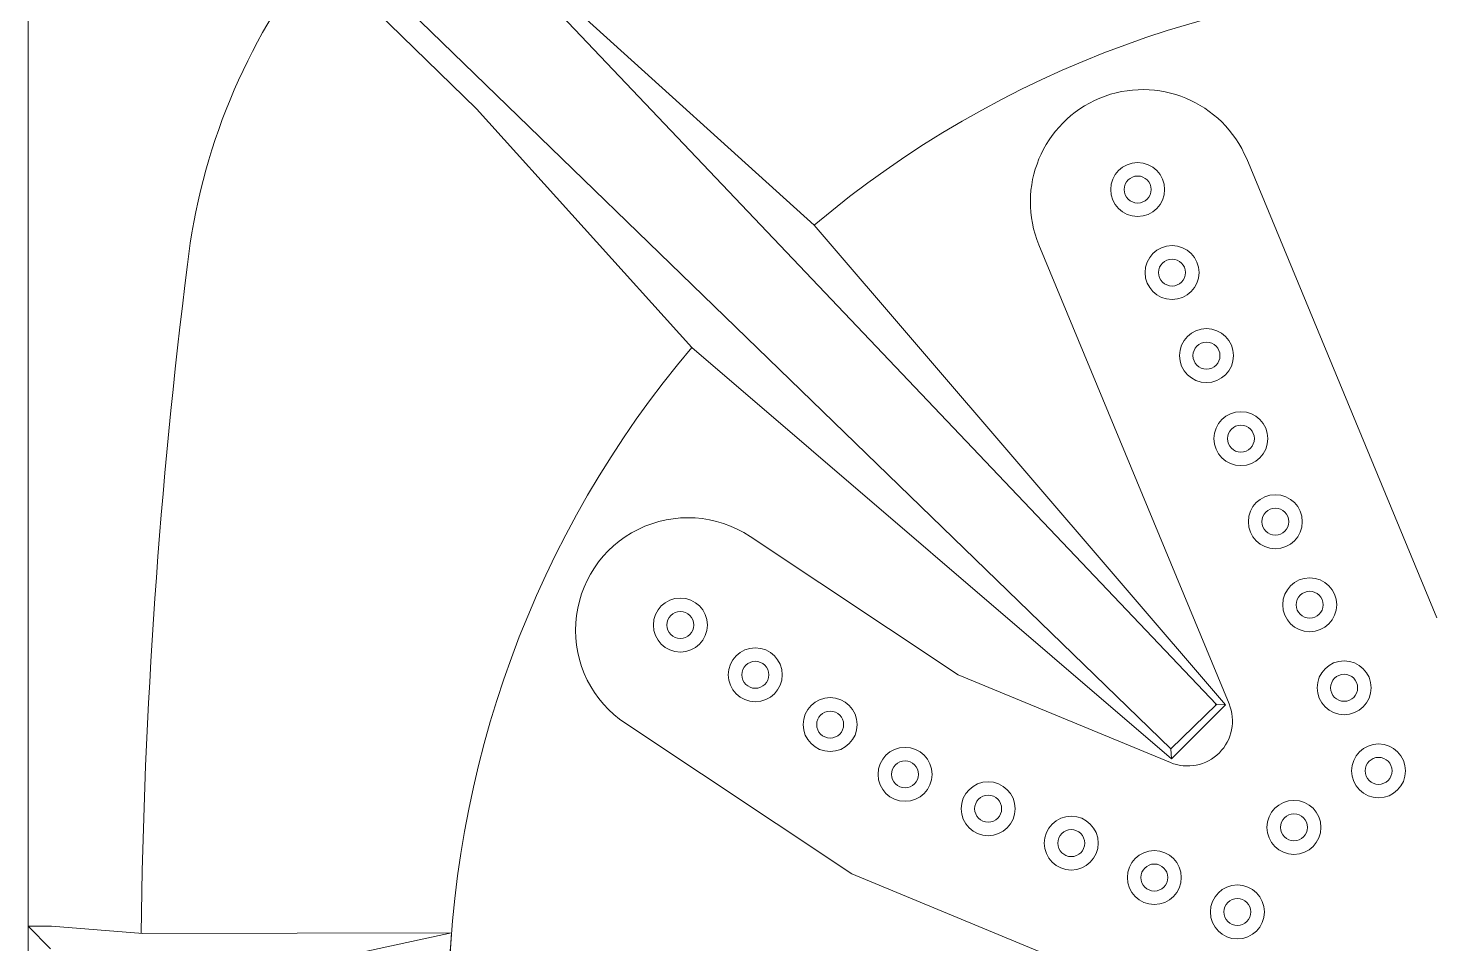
# Model space of a CAD drawing. Extents: x 306 to 2240, y 18 to 779.
# Drawn here: x 688.872 to 689.0286, y 391.8123 to 391.9142 of the extents above; entities that cross this region are included whole.
import ezdxf

# ---------------------------------------------------------------- set-up
doc = ezdxf.new("R2010")
doc.units = 0
doc.header["$MEASUREMENT"] = 0
doc.linetypes.add('ACAD_ISO03W100', pattern=[30, 12, -18])
doc.layers.add('EQUIPAMIENTO SUPER', color=1, linetype='Continuous')

msp = doc.modelspace()

# ---------------------------------------------------------------- linework, layer by layer
at = {"layer": 'EQUIPAMIENTO SUPER', "color": 253, "lineweight": 0}
for p, q in [((688.8719949408389, 391.8047525021579, -6.438942029e-07), (688.8719949408389, 391.9660025021578, -6.438942029e-07)), ((689.028625745194, 391.8485685867483, -6.438942029e-07), (689.0074820023606, 391.8996140974638, -6.438942029e-07)), ((689.028625745194, 391.8485685867483, -6.438942029e-07), (689.0074820023606, 391.8996140974638, -6.438942029e-07)), ((689.0055287568815, 391.8390015009395, -6.438942029e-07), (688.9843850140445, 391.890047011655, -6.438942029e-07)), ((689.0055287568815, 391.8390015009395, -6.438942029e-07), (688.9843850140445, 391.890047011655, -6.438942029e-07)), ((688.9754049932512, 391.8422403770609, -6.438942029e-07), (688.9522789887254, 391.8576157223433, -6.438942029e-07)), ((688.9754049932512, 391.8422403770609, -6.438942029e-07), (688.9989959420585, 391.8324686861152, -6.438942029e-07)), ((688.9754049932512, 391.8422403770609, -6.438942029e-07), (688.9989959420585, 391.8324686861152, -6.438942029e-07)), ((689.0039964005067, 391.8389507899582, -6.438942029e-07), (689.0051311089177, 391.8388785813356, -6.438942029e-07)), ((688.9635899169792, 391.8200745368847, -6.438942029e-07), (688.9384376651019, 391.8367970345767, -6.438942029e-07)), ((688.9990466530385, 391.8340010424898, -6.438942029e-07), (688.9991184576198, 391.83286593004, -6.438942029e-07)), ((688.9635899169792, 391.8200745368847, -6.438942029e-07), (688.9894288562487, 391.8093716978022, -6.438942029e-07)), ((688.9635899169792, 391.8200745368847, -6.438942029e-07), (688.9894288562487, 391.8093716978022, -6.438942029e-07)), ((688.8719949408389, 391.8047525021579, -6.438942029e-07), (688.8719949408389, 391.8142525021579, -6.438942029e-07)), ((688.8719949408389, 391.8142525021579, -6.438942029e-07), (688.8745938765592, 391.8142525021579, -6.438942029e-07)), ((688.8745938765592, 391.8142525021579, -6.438942029e-07), (688.8847471699833, 391.8134476228973, -6.438942029e-07)), ((688.8847471699833, 391.8134476228973, -6.438942029e-07), (688.9190806161555, 391.8135136076853, -6.438942029e-07)), ((688.9007449408368, 391.8095725021578, -6.438942029e-07), (688.9190806161555, 391.8135136076853, -6.438942029e-07))]:
    msp.add_line(p, q, dxfattribs=at)
at = {"layer": 'EQUIPAMIENTO SUPER', "color": 253, "linetype": 'ACAD_ISO03W100', "lineweight": 0}
msp.add_line((688.8719949408389, 391.8142525021579, -6.438942029e-07), (688.8744949408377, 391.811752502158, -6.438942029e-07), dxfattribs=at)
at = {"layer": 'EQUIPAMIENTO SUPER', "color": 253, "lineweight": 0, "elevation": -6.438508219e-07}
for points in [[(689.0051311089177, 391.8388785813356), (688.9991184576198, 391.8328659300404), (688.9457914469881, 391.8786587699137), (688.9218348962517, 391.9051905525454), (688.8719949408389, 391.9537805589279), (688.8719949408389, 392.0035025021579), (688.8909949408393, 392.0035025021579), (688.8909949408393, 391.9616497848092), (688.9328753552893, 391.9162242308484), (688.95938826903, 391.8922478850624), (689.0051311089177, 391.8388785813356)], [(688.8744949408377, 392.0010025021576), (688.8744949408377, 391.9548530072217), (688.9990466530385, 391.8340010424898), (689.0041412861815, 391.8389415699723), (688.888494940837, 391.9606519970945), (688.888494940837, 392.0010025021576), (688.8744949408377, 392.0010025021576), (688.8744949408377, 392.0010025021576)]]:
    msp.add_lwpolyline(points, dxfattribs=at)
at = {"layer": 'EQUIPAMIENTO SUPER', "color": 253, "lineweight": 0}
for centre, radius in [((688.9953594830536, 391.8962163738581, -6.438942029e-07), 0.003), ((688.9953594830536, 391.8962163738581, -6.438942029e-07), 0.003), ((688.9953594830536, 391.8962163738581, -6.438942029e-07), 0.003), ((688.9953594830536, 391.8962163738581, -6.438942029e-07), 0.003), ((688.9953594830536, 391.8962163738581, -6.438942029e-07), 0.003), ((688.9953594830536, 391.8962163738581, -6.438942029e-07), 0.003), ((688.9953594830536, 391.8962163738581, -6.438942029e-07), 0.003), ((688.9953594830536, 391.8962163738581, -6.438942029e-07), 0.003), ((688.9953594830536, 391.8962163738581, -6.438942029e-07), 0.003), ((688.9953594830536, 391.8962163738581, -6.438942029e-07), 0.003), ((688.9953594830536, 391.8962163738581, -6.438942029e-07), 0.003), ((688.9953594830536, 391.8962163738581, -6.438942029e-07), 0.003), ((688.9953594830536, 391.8962163738581, -6.438942029e-07), 0.003), ((688.9953594830536, 391.8962163738581, -6.438942029e-07), 0.003), ((688.9953594830536, 391.8962163738581, -6.438942029e-07), 0.003), ((688.9953594830536, 391.8962163738581, -6.438942029e-07), 0.003), ((688.9953594830536, 391.8962163738581, -6.438942029e-07), 0.0015), ((688.9953594830536, 391.8962163738581, -6.438942029e-07), 0.0015), ((688.9953594830536, 391.8962163738581, -6.438942029e-07), 0.0015), ((688.9953594830536, 391.8962163738581, -6.438942029e-07), 0.0015), ((688.9953594830536, 391.8962163738581, -6.438942029e-07), 0.0015), ((688.9953594830536, 391.8962163738581, -6.438942029e-07), 0.0015), ((688.9953594830536, 391.8962163738581, -6.438942029e-07), 0.0015), ((688.9953594830536, 391.8962163738581, -6.438942029e-07), 0.0015), ((688.9953594830536, 391.8962163738581, -6.438942029e-07), 0.0015), ((688.9953594830536, 391.8962163738581, -6.438942029e-07), 0.0015), ((688.9953594830536, 391.8962163738581, -6.438942029e-07), 0.0015), ((688.9953594830536, 391.8962163738581, -6.438942029e-07), 0.0015), ((688.9953594830536, 391.8962163738581, -6.438942029e-07), 0.0015), ((688.9953594830536, 391.8962163738581, -6.438942029e-07), 0.0015), ((688.9953594830536, 391.8962163738581, -6.438942029e-07), 0.0015), ((688.9953594830536, 391.8962163738581, -6.438942029e-07), 0.0015), ((688.9991863173767, 391.8869775785333, -6.438942029e-07), 0.003), ((688.9991863173767, 391.8869775785333, -6.438942029e-07), 0.003), ((688.9991863173767, 391.8869775785333, -6.438942029e-07), 0.003), ((688.9991863173767, 391.8869775785333, -6.438942029e-07), 0.003), ((688.9991863173767, 391.8869775785333, -6.438942029e-07), 0.003), ((688.9991863173767, 391.8869775785333, -6.438942029e-07), 0.003), ((688.9991863173767, 391.8869775785333, -6.438942029e-07), 0.003), ((688.9991863173767, 391.8869775785333, -6.438942029e-07), 0.003), ((688.9991863173767, 391.8869775785333, -6.438942029e-07), 0.003), ((688.9991863173767, 391.8869775785333, -6.438942029e-07), 0.003), ((688.9991863173767, 391.8869775785333, -6.438942029e-07), 0.003), ((688.9991863173767, 391.8869775785333, -6.438942029e-07), 0.003), ((688.9991863173767, 391.8869775785333, -6.438942029e-07), 0.003), ((688.9991863173767, 391.8869775785333, -6.438942029e-07), 0.003), ((688.9991863173767, 391.8869775785333, -6.438942029e-07), 0.003), ((688.9991863173767, 391.8869775785333, -6.438942029e-07), 0.003), ((688.9991863173767, 391.8869775785333, -6.438942029e-07), 0.0015), ((688.9991863173767, 391.8869775785333, -6.438942029e-07), 0.0015), ((688.9991863173767, 391.8869775785333, -6.438942029e-07), 0.0015), ((688.9991863173767, 391.8869775785333, -6.438942029e-07), 0.0015), ((688.9991863173767, 391.8869775785333, -6.438942029e-07), 0.0015), ((688.9991863173767, 391.8869775785333, -6.438942029e-07), 0.0015), ((688.9991863173767, 391.8869775785333, -6.438942029e-07), 0.0015), ((688.9991863173767, 391.8869775785333, -6.438942029e-07), 0.0015), ((688.9991863173767, 391.8869775785333, -6.438942029e-07), 0.0015), ((688.9991863173767, 391.8869775785333, -6.438942029e-07), 0.0015), ((688.9991863173767, 391.8869775785333, -6.438942029e-07), 0.0015), ((688.9991863173767, 391.8869775785333, -6.438942029e-07), 0.0015), ((688.9991863173767, 391.8869775785333, -6.438942029e-07), 0.0015), ((688.9991863173767, 391.8869775785333, -6.438942029e-07), 0.0015), ((688.9991863173767, 391.8869775785333, -6.438942029e-07), 0.0015), ((688.9991863173767, 391.8869775785333, -6.438942029e-07), 0.0015), ((689.0030131517038, 391.8777387832083, -6.438942029e-07), 0.003), ((689.0030131517038, 391.8777387832083, -6.438942029e-07), 0.003), ((689.0030131517038, 391.8777387832083, -6.438942029e-07), 0.003), ((689.0030131517038, 391.8777387832083, -6.438942029e-07), 0.003), ((689.0030131517038, 391.8777387832083, -6.438942029e-07), 0.003), ((689.0030131517038, 391.8777387832083, -6.438942029e-07), 0.003), ((689.0030131517038, 391.8777387832083, -6.438942029e-07), 0.003), ((689.0030131517038, 391.8777387832083, -6.438942029e-07), 0.003), ((689.0030131517038, 391.8777387832083, -6.438942029e-07), 0.003), ((689.0030131517038, 391.8777387832083, -6.438942029e-07), 0.003), ((689.0030131517038, 391.8777387832083, -6.438942029e-07), 0.003), ((689.0030131517038, 391.8777387832083, -6.438942029e-07), 0.003), ((689.0030131517038, 391.8777387832083, -6.438942029e-07), 0.003), ((689.0030131517038, 391.8777387832083, -6.438942029e-07), 0.003), ((689.0030131517038, 391.8777387832083, -6.438942029e-07), 0.003), ((689.0030131517038, 391.8777387832083, -6.438942029e-07), 0.003), ((689.0030131517038, 391.8777387832083, -6.438942029e-07), 0.0015), ((689.0030131517038, 391.8777387832083, -6.438942029e-07), 0.0015), ((689.0030131517038, 391.8777387832083, -6.438942029e-07), 0.0015), ((689.0030131517038, 391.8777387832083, -6.438942029e-07), 0.0015), ((689.0030131517038, 391.8777387832083, -6.438942029e-07), 0.0015), ((689.0030131517038, 391.8777387832083, -6.438942029e-07), 0.0015), ((689.0030131517038, 391.8777387832083, -6.438942029e-07), 0.0015), ((689.0030131517038, 391.8777387832083, -6.438942029e-07), 0.0015), ((689.0030131517038, 391.8777387832083, -6.438942029e-07), 0.0015), ((689.0030131517038, 391.8777387832083, -6.438942029e-07), 0.0015), ((689.0030131517038, 391.8777387832083, -6.438942029e-07), 0.0015), ((689.0030131517038, 391.8777387832083, -6.438942029e-07), 0.0015), ((689.0030131517038, 391.8777387832083, -6.438942029e-07), 0.0015), ((689.0030131517038, 391.8777387832083, -6.438942029e-07), 0.0015), ((689.0030131517038, 391.8777387832083, -6.438942029e-07), 0.0015), ((689.0030131517038, 391.8777387832083, -6.438942029e-07), 0.0015), ((689.0068399860232, 391.8684999878828, -6.438942029e-07), 0.003), ((689.0068399860232, 391.8684999878828, -6.438942029e-07), 0.003), ((689.0068399860232, 391.8684999878828, -6.438942029e-07), 0.003), ((689.0068399860232, 391.8684999878828, -6.438942029e-07), 0.003), ((689.0068399860232, 391.8684999878828, -6.438942029e-07), 0.003), ((689.0068399860232, 391.8684999878828, -6.438942029e-07), 0.003), ((689.0068399860232, 391.8684999878828, -6.438942029e-07), 0.003), ((689.0068399860232, 391.8684999878828, -6.438942029e-07), 0.003), ((689.0068399860232, 391.8684999878828, -6.438942029e-07), 0.003), ((689.0068399860232, 391.8684999878828, -6.438942029e-07), 0.003), ((689.0068399860232, 391.8684999878828, -6.438942029e-07), 0.003), ((689.0068399860232, 391.8684999878828, -6.438942029e-07), 0.003), ((689.0068399860232, 391.8684999878828, -6.438942029e-07), 0.003), ((689.0068399860232, 391.8684999878828, -6.438942029e-07), 0.003), ((689.0068399860232, 391.8684999878828, -6.438942029e-07), 0.003), ((689.0068399860232, 391.8684999878828, -6.438942029e-07), 0.003), ((689.0068399860232, 391.8684999878828, -6.438942029e-07), 0.0015), ((689.0068399860232, 391.8684999878828, -6.438942029e-07), 0.0015), ((689.0068399860232, 391.8684999878828, -6.438942029e-07), 0.0015), ((689.0068399860232, 391.8684999878828, -6.438942029e-07), 0.0015), ((689.0068399860232, 391.8684999878828, -6.438942029e-07), 0.0015), ((689.0068399860232, 391.8684999878828, -6.438942029e-07), 0.0015), ((689.0068399860232, 391.8684999878828, -6.438942029e-07), 0.0015), ((689.0068399860232, 391.8684999878828, -6.438942029e-07), 0.0015), ((689.0068399860232, 391.8684999878828, -6.438942029e-07), 0.0015), ((689.0068399860232, 391.8684999878828, -6.438942029e-07), 0.0015), ((689.0068399860232, 391.8684999878828, -6.438942029e-07), 0.0015), ((689.0068399860232, 391.8684999878828, -6.438942029e-07), 0.0015), ((689.0068399860232, 391.8684999878828, -6.438942029e-07), 0.0015), ((689.0068399860232, 391.8684999878828, -6.438942029e-07), 0.0015), ((689.0068399860232, 391.8684999878828, -6.438942029e-07), 0.0015), ((689.0068399860232, 391.8684999878828, -6.438942029e-07), 0.0015), ((689.0106668203501, 391.8592611925575, -6.438942029e-07), 0.003), ((689.0106668203501, 391.8592611925575, -6.438942029e-07), 0.003), ((689.0106668203501, 391.8592611925575, -6.438942029e-07), 0.003), ((689.0106668203501, 391.8592611925575, -6.438942029e-07), 0.003), ((689.0106668203501, 391.8592611925575, -6.438942029e-07), 0.003), ((689.0106668203501, 391.8592611925575, -6.438942029e-07), 0.003), ((689.0106668203501, 391.8592611925575, -6.438942029e-07), 0.003), ((689.0106668203501, 391.8592611925575, -6.438942029e-07), 0.003), ((689.0106668203501, 391.8592611925575, -6.438942029e-07), 0.003), ((689.0106668203501, 391.8592611925575, -6.438942029e-07), 0.003), ((689.0106668203501, 391.8592611925575, -6.438942029e-07), 0.003), ((689.0106668203501, 391.8592611925575, -6.438942029e-07), 0.003), ((689.0106668203501, 391.8592611925575, -6.438942029e-07), 0.003), ((689.0106668203501, 391.8592611925575, -6.438942029e-07), 0.003), ((689.0106668203501, 391.8592611925575, -6.438942029e-07), 0.003), ((689.0106668203501, 391.8592611925575, -6.438942029e-07), 0.003), ((689.0106668203501, 391.8592611925575, -6.438942029e-07), 0.0015), ((689.0106668203501, 391.8592611925575, -6.438942029e-07), 0.0015), ((689.0106668203501, 391.8592611925575, -6.438942029e-07), 0.0015), ((689.0106668203501, 391.8592611925575, -6.438942029e-07), 0.0015), ((689.0106668203501, 391.8592611925575, -6.438942029e-07), 0.0015), ((689.0106668203501, 391.8592611925575, -6.438942029e-07), 0.0015), ((689.0106668203501, 391.8592611925575, -6.438942029e-07), 0.0015), ((689.0106668203501, 391.8592611925575, -6.438942029e-07), 0.0015), ((689.0106668203501, 391.8592611925575, -6.438942029e-07), 0.0015), ((689.0106668203501, 391.8592611925575, -6.438942029e-07), 0.0015), ((689.0106668203501, 391.8592611925575, -6.438942029e-07), 0.0015), ((689.0106668203501, 391.8592611925575, -6.438942029e-07), 0.0015), ((689.0106668203501, 391.8592611925575, -6.438942029e-07), 0.0015), ((689.0106668203501, 391.8592611925575, -6.438942029e-07), 0.0015), ((689.0106668203501, 391.8592611925575, -6.438942029e-07), 0.0015), ((689.0106668203501, 391.8592611925575, -6.438942029e-07), 0.0015), ((689.0144936546735, 391.8500223972328, -6.438942029e-07), 0.003), ((689.0144936546735, 391.8500223972328, -6.438942029e-07), 0.003), ((689.0144936546735, 391.8500223972328, -6.438942029e-07), 0.003), ((689.0144936546735, 391.8500223972328, -6.438942029e-07), 0.003), ((689.0144936546735, 391.8500223972328, -6.438942029e-07), 0.003), ((689.0144936546735, 391.8500223972328, -6.438942029e-07), 0.003), ((689.0144936546735, 391.8500223972328, -6.438942029e-07), 0.003), ((689.0144936546735, 391.8500223972328, -6.438942029e-07), 0.003), ((689.0144936546735, 391.8500223972328, -6.438942029e-07), 0.003), ((689.0144936546735, 391.8500223972328, -6.438942029e-07), 0.003), ((689.0144936546735, 391.8500223972328, -6.438942029e-07), 0.003), ((689.0144936546735, 391.8500223972328, -6.438942029e-07), 0.003), ((689.0144936546735, 391.8500223972328, -6.438942029e-07), 0.003), ((689.0144936546735, 391.8500223972328, -6.438942029e-07), 0.003), ((689.0144936546735, 391.8500223972328, -6.438942029e-07), 0.003), ((689.0144936546735, 391.8500223972328, -6.438942029e-07), 0.003), ((689.0144936546735, 391.8500223972328, -6.438942029e-07), 0.0015), ((689.0144936546735, 391.8500223972328, -6.438942029e-07), 0.0015), ((689.0144936546735, 391.8500223972328, -6.438942029e-07), 0.0015), ((689.0144936546735, 391.8500223972328, -6.438942029e-07), 0.0015), ((689.0144936546735, 391.8500223972328, -6.438942029e-07), 0.0015), ((689.0144936546735, 391.8500223972328, -6.438942029e-07), 0.0015), ((689.0144936546735, 391.8500223972328, -6.438942029e-07), 0.0015), ((689.0144936546735, 391.8500223972328, -6.438942029e-07), 0.0015), ((689.0144936546735, 391.8500223972328, -6.438942029e-07), 0.0015), ((689.0144936546735, 391.8500223972328, -6.438942029e-07), 0.0015), ((689.0144936546735, 391.8500223972328, -6.438942029e-07), 0.0015), ((689.0144936546735, 391.8500223972328, -6.438942029e-07), 0.0015), ((689.0144936546735, 391.8500223972328, -6.438942029e-07), 0.0015), ((689.0144936546735, 391.8500223972328, -6.438942029e-07), 0.0015), ((689.0144936546735, 391.8500223972328, -6.438942029e-07), 0.0015), ((689.0144936546735, 391.8500223972328, -6.438942029e-07), 0.0015), ((688.9445150297964, 391.8477670453213, -6.438942029e-07), 0.003), ((688.9445150297964, 391.8477670453213, -6.438942029e-07), 0.003), ((688.9445150297964, 391.8477670453213, -6.438942029e-07), 0.003), ((688.9445150297964, 391.8477670453213, -6.438942029e-07), 0.003), ((688.9445150297964, 391.8477670453213, -6.438942029e-07), 0.003), ((688.9445150297964, 391.8477670453213, -6.438942029e-07), 0.003), ((688.9445150297964, 391.8477670453213, -6.438942029e-07), 0.003), ((688.9445150297964, 391.8477670453213, -6.438942029e-07), 0.003), ((688.9445150297964, 391.8477670453213, -6.438942029e-07), 0.003), ((688.9445150297964, 391.8477670453213, -6.438942029e-07), 0.003), ((688.9445150297964, 391.8477670453213, -6.438942029e-07), 0.003), ((688.9445150297964, 391.8477670453213, -6.438942029e-07), 0.003), ((688.9445150297964, 391.8477670453213, -6.438942029e-07), 0.003), ((688.9445150297964, 391.8477670453213, -6.438942029e-07), 0.003), ((688.9445150297964, 391.8477670453213, -6.438942029e-07), 0.003), ((688.9445150297964, 391.8477670453213, -6.438942029e-07), 0.003), ((688.9445150297964, 391.8477670453213, -6.438942029e-07), 0.0015), ((688.9445150297964, 391.8477670453213, -6.438942029e-07), 0.0015), ((688.9445150297964, 391.8477670453213, -6.438942029e-07), 0.0015), ((688.9445150297964, 391.8477670453213, -6.438942029e-07), 0.0015), ((688.9445150297964, 391.8477670453213, -6.438942029e-07), 0.0015), ((688.9445150297964, 391.8477670453213, -6.438942029e-07), 0.0015), ((688.9445150297964, 391.8477670453213, -6.438942029e-07), 0.0015), ((688.9445150297964, 391.8477670453213, -6.438942029e-07), 0.0015), ((688.9445150297964, 391.8477670453213, -6.438942029e-07), 0.0015), ((688.9445150297964, 391.8477670453213, -6.438942029e-07), 0.0015), ((688.9445150297964, 391.8477670453213, -6.438942029e-07), 0.0015), ((688.9445150297964, 391.8477670453213, -6.438942029e-07), 0.0015), ((688.9445150297964, 391.8477670453213, -6.438942029e-07), 0.0015), ((688.9445150297964, 391.8477670453213, -6.438942029e-07), 0.0015), ((688.9445150297964, 391.8477670453213, -6.438942029e-07), 0.0015), ((688.9445150297964, 391.8477670453213, -6.438942029e-07), 0.0015), ((688.9528425049015, 391.8422305158719, -6.438942029e-07), 0.003), ((688.9528425049015, 391.8422305158719, -6.438942029e-07), 0.003), ((688.9528425049015, 391.8422305158719, -6.438942029e-07), 0.003), ((688.9528425049015, 391.8422305158719, -6.438942029e-07), 0.003), ((688.9528425049015, 391.8422305158719, -6.438942029e-07), 0.003), ((688.9528425049015, 391.8422305158719, -6.438942029e-07), 0.003), ((688.9528425049015, 391.8422305158719, -6.438942029e-07), 0.003), ((688.9528425049015, 391.8422305158719, -6.438942029e-07), 0.003), ((688.9528425049015, 391.8422305158719, -6.438942029e-07), 0.003), ((688.9528425049015, 391.8422305158719, -6.438942029e-07), 0.003), ((688.9528425049015, 391.8422305158719, -6.438942029e-07), 0.003), ((688.9528425049015, 391.8422305158719, -6.438942029e-07), 0.003), ((688.9528425049015, 391.8422305158719, -6.438942029e-07), 0.003), ((688.9528425049015, 391.8422305158719, -6.438942029e-07), 0.003), ((688.9528425049015, 391.8422305158719, -6.438942029e-07), 0.003), ((688.9528425049015, 391.8422305158719, -6.438942029e-07), 0.003), ((688.9528425049015, 391.8422305158719, -6.438942029e-07), 0.0015), ((688.9528425049015, 391.8422305158719, -6.438942029e-07), 0.0015), ((688.9528425049015, 391.8422305158719, -6.438942029e-07), 0.0015), ((688.9528425049015, 391.8422305158719, -6.438942029e-07), 0.0015), ((688.9528425049015, 391.8422305158719, -6.438942029e-07), 0.0015), ((688.9528425049015, 391.8422305158719, -6.438942029e-07), 0.0015), ((688.9528425049015, 391.8422305158719, -6.438942029e-07), 0.0015), ((688.9528425049015, 391.8422305158719, -6.438942029e-07), 0.0015), ((688.9528425049015, 391.8422305158719, -6.438942029e-07), 0.0015), ((688.9528425049015, 391.8422305158719, -6.438942029e-07), 0.0015), ((688.9528425049015, 391.8422305158719, -6.438942029e-07), 0.0015), ((688.9528425049015, 391.8422305158719, -6.438942029e-07), 0.0015), ((688.9528425049015, 391.8422305158719, -6.438942029e-07), 0.0015), ((688.9528425049015, 391.8422305158719, -6.438942029e-07), 0.0015), ((688.9528425049015, 391.8422305158719, -6.438942029e-07), 0.0015), ((688.9528425049015, 391.8422305158719, -6.438942029e-07), 0.0015), ((689.0183204889968, 391.8407836019077, -6.438942029e-07), 0.003), ((689.0183204889968, 391.8407836019077, -6.438942029e-07), 0.003), ((689.0183204889968, 391.8407836019077, -6.438942029e-07), 0.003), ((689.0183204889968, 391.8407836019077, -6.438942029e-07), 0.003), ((689.0183204889968, 391.8407836019077, -6.438942029e-07), 0.003), ((689.0183204889968, 391.8407836019077, -6.438942029e-07), 0.003), ((689.0183204889968, 391.8407836019077, -6.438942029e-07), 0.003), ((689.0183204889968, 391.8407836019077, -6.438942029e-07), 0.003), ((689.0183204889968, 391.8407836019077, -6.438942029e-07), 0.003), ((689.0183204889968, 391.8407836019077, -6.438942029e-07), 0.003), ((689.0183204889968, 391.8407836019077, -6.438942029e-07), 0.003), ((689.0183204889968, 391.8407836019077, -6.438942029e-07), 0.003), ((689.0183204889968, 391.8407836019077, -6.438942029e-07), 0.003), ((689.0183204889968, 391.8407836019077, -6.438942029e-07), 0.003), ((689.0183204889968, 391.8407836019077, -6.438942029e-07), 0.003), ((689.0183204889968, 391.8407836019077, -6.438942029e-07), 0.003), ((689.0183204889968, 391.8407836019077, -6.438942029e-07), 0.0015), ((689.0183204889968, 391.8407836019077, -6.438942029e-07), 0.0015), ((689.0183204889968, 391.8407836019077, -6.438942029e-07), 0.0015), ((689.0183204889968, 391.8407836019077, -6.438942029e-07), 0.0015), ((689.0183204889968, 391.8407836019077, -6.438942029e-07), 0.0015), ((689.0183204889968, 391.8407836019077, -6.438942029e-07), 0.0015), ((689.0183204889968, 391.8407836019077, -6.438942029e-07), 0.0015), ((689.0183204889968, 391.8407836019077, -6.438942029e-07), 0.0015), ((689.0183204889968, 391.8407836019077, -6.438942029e-07), 0.0015), ((689.0183204889968, 391.8407836019077, -6.438942029e-07), 0.0015), ((689.0183204889968, 391.8407836019077, -6.438942029e-07), 0.0015), ((689.0183204889968, 391.8407836019077, -6.438942029e-07), 0.0015), ((689.0183204889968, 391.8407836019077, -6.438942029e-07), 0.0015), ((689.0183204889968, 391.8407836019077, -6.438942029e-07), 0.0015), ((689.0183204889968, 391.8407836019077, -6.438942029e-07), 0.0015), ((689.0183204889968, 391.8407836019077, -6.438942029e-07), 0.0015), ((688.9611699800066, 391.8366939864228, -6.438942029e-07), 0.003), ((688.9611699800066, 391.8366939864228, -6.438942029e-07), 0.003), ((688.9611699800066, 391.8366939864228, -6.438942029e-07), 0.003), ((688.9611699800066, 391.8366939864228, -6.438942029e-07), 0.003), ((688.9611699800066, 391.8366939864228, -6.438942029e-07), 0.003), ((688.9611699800066, 391.8366939864228, -6.438942029e-07), 0.003), ((688.9611699800066, 391.8366939864228, -6.438942029e-07), 0.003), ((688.9611699800066, 391.8366939864228, -6.438942029e-07), 0.003), ((688.9611699800066, 391.8366939864228, -6.438942029e-07), 0.003), ((688.9611699800066, 391.8366939864228, -6.438942029e-07), 0.003), ((688.9611699800066, 391.8366939864228, -6.438942029e-07), 0.003), ((688.9611699800066, 391.8366939864228, -6.438942029e-07), 0.003), ((688.9611699800066, 391.8366939864228, -6.438942029e-07), 0.003), ((688.9611699800066, 391.8366939864228, -6.438942029e-07), 0.003), ((688.9611699800066, 391.8366939864228, -6.438942029e-07), 0.003), ((688.9611699800066, 391.8366939864228, -6.438942029e-07), 0.003), ((688.9611699800066, 391.8366939864228, -6.438942029e-07), 0.0015), ((688.9611699800066, 391.8366939864228, -6.438942029e-07), 0.0015), ((688.9611699800066, 391.8366939864228, -6.438942029e-07), 0.0015), ((688.9611699800066, 391.8366939864228, -6.438942029e-07), 0.0015), ((688.9611699800066, 391.8366939864228, -6.438942029e-07), 0.0015), ((688.9611699800066, 391.8366939864228, -6.438942029e-07), 0.0015), ((688.9611699800066, 391.8366939864228, -6.438942029e-07), 0.0015), ((688.9611699800066, 391.8366939864228, -6.438942029e-07), 0.0015), ((688.9611699800066, 391.8366939864228, -6.438942029e-07), 0.0015), ((688.9611699800066, 391.8366939864228, -6.438942029e-07), 0.0015), ((688.9611699800066, 391.8366939864228, -6.438942029e-07), 0.0015), ((688.9611699800066, 391.8366939864228, -6.438942029e-07), 0.0015), ((688.9611699800066, 391.8366939864228, -6.438942029e-07), 0.0015), ((688.9611699800066, 391.8366939864228, -6.438942029e-07), 0.0015), ((688.9611699800066, 391.8366939864228, -6.438942029e-07), 0.0015), ((688.9611699800066, 391.8366939864228, -6.438942029e-07), 0.0015), ((688.9694974551152, 391.8311574569729, -6.438942029e-07), 0.003), ((688.9694974551152, 391.8311574569729, -6.438942029e-07), 0.003), ((688.9694974551152, 391.8311574569729, -6.438942029e-07), 0.003), ((688.9694974551152, 391.8311574569729, -6.438942029e-07), 0.003), ((688.9694974551152, 391.8311574569729, -6.438942029e-07), 0.003), ((688.9694974551152, 391.8311574569729, -6.438942029e-07), 0.003), ((688.9694974551152, 391.8311574569729, -6.438942029e-07), 0.003), ((688.9694974551152, 391.8311574569729, -6.438942029e-07), 0.003), ((688.9694974551152, 391.8311574569729, -6.438942029e-07), 0.003), ((688.9694974551152, 391.8311574569729, -6.438942029e-07), 0.003), ((688.9694974551152, 391.8311574569729, -6.438942029e-07), 0.003), ((688.9694974551152, 391.8311574569729, -6.438942029e-07), 0.003), ((688.9694974551152, 391.8311574569729, -6.438942029e-07), 0.003), ((688.9694974551152, 391.8311574569729, -6.438942029e-07), 0.003), ((688.9694974551152, 391.8311574569729, -6.438942029e-07), 0.003), ((688.9694974551152, 391.8311574569729, -6.438942029e-07), 0.003), ((689.02214732332, 391.8315448065827, -6.438942029e-07), 0.003), ((689.02214732332, 391.8315448065827, -6.438942029e-07), 0.003), ((689.02214732332, 391.8315448065827, -6.438942029e-07), 0.003), ((689.02214732332, 391.8315448065827, -6.438942029e-07), 0.003), ((689.02214732332, 391.8315448065827, -6.438942029e-07), 0.003), ((689.02214732332, 391.8315448065827, -6.438942029e-07), 0.003), ((689.02214732332, 391.8315448065827, -6.438942029e-07), 0.003), ((689.02214732332, 391.8315448065827, -6.438942029e-07), 0.003), ((689.02214732332, 391.8315448065827, -6.438942029e-07), 0.003), ((689.02214732332, 391.8315448065827, -6.438942029e-07), 0.003), ((689.02214732332, 391.8315448065827, -6.438942029e-07), 0.003), ((689.02214732332, 391.8315448065827, -6.438942029e-07), 0.003), ((689.02214732332, 391.8315448065827, -6.438942029e-07), 0.003), ((689.02214732332, 391.8315448065827, -6.438942029e-07), 0.003), ((689.02214732332, 391.8315448065827, -6.438942029e-07), 0.003), ((689.02214732332, 391.8315448065827, -6.438942029e-07), 0.003), ((689.02214732332, 391.8315448065827, -6.438942029e-07), 0.003), ((689.02214732332, 391.8315448065827, -6.438942029e-07), 0.003), ((689.02214732332, 391.8315448065827, -6.438942029e-07), 0.003), ((689.02214732332, 391.8315448065827, -6.438942029e-07), 0.003), ((689.02214732332, 391.8315448065827, -6.438942029e-07), 0.003), ((689.02214732332, 391.8315448065827, -6.438942029e-07), 0.003), ((689.02214732332, 391.8315448065827, -6.438942029e-07), 0.003), ((689.02214732332, 391.8315448065827, -6.438942029e-07), 0.003), ((689.02214732332, 391.8315448065827, -6.438942029e-07), 0.003), ((689.02214732332, 391.8315448065827, -6.438942029e-07), 0.003), ((689.02214732332, 391.8315448065827, -6.438942029e-07), 0.003), ((689.02214732332, 391.8315448065827, -6.438942029e-07), 0.003), ((689.02214732332, 391.8315448065827, -6.438942029e-07), 0.003), ((689.02214732332, 391.8315448065827, -6.438942029e-07), 0.003), ((689.02214732332, 391.8315448065827, -6.438942029e-07), 0.003), ((689.02214732332, 391.8315448065827, -6.438942029e-07), 0.003), ((688.9694974551152, 391.8311574569729, -6.438942029e-07), 0.0015), ((688.9694974551152, 391.8311574569729, -6.438942029e-07), 0.0015), ((688.9694974551152, 391.8311574569729, -6.438942029e-07), 0.0015), ((688.9694974551152, 391.8311574569729, -6.438942029e-07), 0.0015), ((688.9694974551152, 391.8311574569729, -6.438942029e-07), 0.0015), ((688.9694974551152, 391.8311574569729, -6.438942029e-07), 0.0015), ((688.9694974551152, 391.8311574569729, -6.438942029e-07), 0.0015), ((688.9694974551152, 391.8311574569729, -6.438942029e-07), 0.0015), ((688.9694974551152, 391.8311574569729, -6.438942029e-07), 0.0015), ((688.9694974551152, 391.8311574569729, -6.438942029e-07), 0.0015), ((688.9694974551152, 391.8311574569729, -6.438942029e-07), 0.0015), ((688.9694974551152, 391.8311574569729, -6.438942029e-07), 0.0015), ((688.9694974551152, 391.8311574569729, -6.438942029e-07), 0.0015), ((688.9694974551152, 391.8311574569729, -6.438942029e-07), 0.0015), ((688.9694974551152, 391.8311574569729, -6.438942029e-07), 0.0015), ((688.9694974551152, 391.8311574569729, -6.438942029e-07), 0.0015), ((689.02214732332, 391.8315448065827, -6.438942029e-07), 0.0015), ((689.02214732332, 391.8315448065827, -6.438942029e-07), 0.0015), ((689.02214732332, 391.8315448065827, -6.438942029e-07), 0.0015), ((689.02214732332, 391.8315448065827, -6.438942029e-07), 0.0015), ((689.02214732332, 391.8315448065827, -6.438942029e-07), 0.0015), ((689.02214732332, 391.8315448065827, -6.438942029e-07), 0.0015), ((689.02214732332, 391.8315448065827, -6.438942029e-07), 0.0015), ((689.02214732332, 391.8315448065827, -6.438942029e-07), 0.0015), ((689.02214732332, 391.8315448065827, -6.438942029e-07), 0.0015), ((689.02214732332, 391.8315448065827, -6.438942029e-07), 0.0015), ((689.02214732332, 391.8315448065827, -6.438942029e-07), 0.0015), ((689.02214732332, 391.8315448065827, -6.438942029e-07), 0.0015), ((689.02214732332, 391.8315448065827, -6.438942029e-07), 0.0015), ((689.02214732332, 391.8315448065827, -6.438942029e-07), 0.0015), ((689.02214732332, 391.8315448065827, -6.438942029e-07), 0.0015), ((689.02214732332, 391.8315448065827, -6.438942029e-07), 0.0015), ((689.02214732332, 391.8315448065827, -6.438942029e-07), 0.0015), ((689.02214732332, 391.8315448065827, -6.438942029e-07), 0.0015), ((689.02214732332, 391.8315448065827, -6.438942029e-07), 0.0015), ((689.02214732332, 391.8315448065827, -6.438942029e-07), 0.0015), ((689.02214732332, 391.8315448065827, -6.438942029e-07), 0.0015), ((689.02214732332, 391.8315448065827, -6.438942029e-07), 0.0015), ((689.02214732332, 391.8315448065827, -6.438942029e-07), 0.0015), ((689.02214732332, 391.8315448065827, -6.438942029e-07), 0.0015), ((689.02214732332, 391.8315448065827, -6.438942029e-07), 0.0015), ((689.02214732332, 391.8315448065827, -6.438942029e-07), 0.0015), ((689.02214732332, 391.8315448065827, -6.438942029e-07), 0.0015), ((689.02214732332, 391.8315448065827, -6.438942029e-07), 0.0015), ((689.02214732332, 391.8315448065827, -6.438942029e-07), 0.0015), ((689.02214732332, 391.8315448065827, -6.438942029e-07), 0.0015), ((689.02214732332, 391.8315448065827, -6.438942029e-07), 0.0015), ((689.02214732332, 391.8315448065827, -6.438942029e-07), 0.0015), ((688.9787362504414, 391.8273306226491, -6.438942029e-07), 0.003), ((688.9787362504414, 391.8273306226491, -6.438942029e-07), 0.003), ((688.9787362504414, 391.8273306226491, -6.438942029e-07), 0.003), ((688.9787362504414, 391.8273306226491, -6.438942029e-07), 0.003), ((688.9787362504414, 391.8273306226491, -6.438942029e-07), 0.003), ((688.9787362504414, 391.8273306226491, -6.438942029e-07), 0.003), ((688.9787362504414, 391.8273306226491, -6.438942029e-07), 0.003), ((688.9787362504414, 391.8273306226491, -6.438942029e-07), 0.003), ((688.9787362504414, 391.8273306226491, -6.438942029e-07), 0.003), ((688.9787362504414, 391.8273306226491, -6.438942029e-07), 0.003), ((688.9787362504414, 391.8273306226491, -6.438942029e-07), 0.003), ((688.9787362504414, 391.8273306226491, -6.438942029e-07), 0.003), ((688.9787362504414, 391.8273306226491, -6.438942029e-07), 0.003), ((688.9787362504414, 391.8273306226491, -6.438942029e-07), 0.003), ((688.9787362504414, 391.8273306226491, -6.438942029e-07), 0.003), ((688.9787362504414, 391.8273306226491, -6.438942029e-07), 0.003), ((688.9787362504414, 391.8273306226491, -6.438942029e-07), 0.0015), ((688.9787362504414, 391.8273306226491, -6.438942029e-07), 0.0015), ((688.9787362504414, 391.8273306226491, -6.438942029e-07), 0.0015), ((688.9787362504414, 391.8273306226491, -6.438942029e-07), 0.0015), ((688.9787362504414, 391.8273306226491, -6.438942029e-07), 0.0015), ((688.9787362504414, 391.8273306226491, -6.438942029e-07), 0.0015), ((688.9787362504414, 391.8273306226491, -6.438942029e-07), 0.0015), ((688.9787362504414, 391.8273306226491, -6.438942029e-07), 0.0015), ((688.9787362504414, 391.8273306226491, -6.438942029e-07), 0.0015), ((688.9787362504414, 391.8273306226491, -6.438942029e-07), 0.0015), ((688.9787362504414, 391.8273306226491, -6.438942029e-07), 0.0015), ((688.9787362504414, 391.8273306226491, -6.438942029e-07), 0.0015), ((688.9787362504414, 391.8273306226491, -6.438942029e-07), 0.0015), ((688.9787362504414, 391.8273306226491, -6.438942029e-07), 0.0015), ((688.9787362504414, 391.8273306226491, -6.438942029e-07), 0.0015), ((688.9787362504414, 391.8273306226491, -6.438942029e-07), 0.0015), ((689.0127390462062, 391.8252583967941, -6.438942029e-07), 0.003), ((689.0127390462062, 391.8252583967941, -6.438942029e-07), 0.003), ((689.0127390462062, 391.8252583967941, -6.438942029e-07), 0.003), ((689.0127390462062, 391.8252583967941, -6.438942029e-07), 0.003), ((689.0127390462062, 391.8252583967941, -6.438942029e-07), 0.003), ((689.0127390462062, 391.8252583967941, -6.438942029e-07), 0.003), ((689.0127390462062, 391.8252583967941, -6.438942029e-07), 0.003), ((689.0127390462062, 391.8252583967941, -6.438942029e-07), 0.003), ((689.0127390462062, 391.8252583967941, -6.438942029e-07), 0.003), ((689.0127390462062, 391.8252583967941, -6.438942029e-07), 0.003), ((689.0127390462062, 391.8252583967941, -6.438942029e-07), 0.003), ((689.0127390462062, 391.8252583967941, -6.438942029e-07), 0.003), ((689.0127390462062, 391.8252583967941, -6.438942029e-07), 0.003), ((689.0127390462062, 391.8252583967941, -6.438942029e-07), 0.003), ((689.0127390462062, 391.8252583967941, -6.438942029e-07), 0.003), ((689.0127390462062, 391.8252583967941, -6.438942029e-07), 0.003), ((689.0127390462062, 391.8252583967941, -6.438942029e-07), 0.003), ((689.0127390462062, 391.8252583967941, -6.438942029e-07), 0.003), ((689.0127390462062, 391.8252583967941, -6.438942029e-07), 0.003), ((689.0127390462062, 391.8252583967941, -6.438942029e-07), 0.003), ((689.0127390462062, 391.8252583967941, -6.438942029e-07), 0.003), ((689.0127390462062, 391.8252583967941, -6.438942029e-07), 0.003), ((689.0127390462062, 391.8252583967941, -6.438942029e-07), 0.003), ((689.0127390462062, 391.8252583967941, -6.438942029e-07), 0.003), ((689.0127390462062, 391.8252583967941, -6.438942029e-07), 0.003), ((689.0127390462062, 391.8252583967941, -6.438942029e-07), 0.003), ((689.0127390462062, 391.8252583967941, -6.438942029e-07), 0.003), ((689.0127390462062, 391.8252583967941, -6.438942029e-07), 0.003), ((689.0127390462062, 391.8252583967941, -6.438942029e-07), 0.003), ((689.0127390462062, 391.8252583967941, -6.438942029e-07), 0.003), ((689.0127390462062, 391.8252583967941, -6.438942029e-07), 0.003), ((689.0127390462062, 391.8252583967941, -6.438942029e-07), 0.003), ((688.9879750457643, 391.8235037883254, -6.438942029e-07), 0.003), ((688.9879750457643, 391.8235037883254, -6.438942029e-07), 0.003), ((688.9879750457643, 391.8235037883254, -6.438942029e-07), 0.003), ((688.9879750457643, 391.8235037883254, -6.438942029e-07), 0.003), ((688.9879750457643, 391.8235037883254, -6.438942029e-07), 0.003), ((688.9879750457643, 391.8235037883254, -6.438942029e-07), 0.003), ((688.9879750457643, 391.8235037883254, -6.438942029e-07), 0.003), ((688.9879750457643, 391.8235037883254, -6.438942029e-07), 0.003), ((688.9879750457643, 391.8235037883254, -6.438942029e-07), 0.003), ((688.9879750457643, 391.8235037883254, -6.438942029e-07), 0.003), ((688.9879750457643, 391.8235037883254, -6.438942029e-07), 0.003), ((688.9879750457643, 391.8235037883254, -6.438942029e-07), 0.003), ((688.9879750457643, 391.8235037883254, -6.438942029e-07), 0.003), ((688.9879750457643, 391.8235037883254, -6.438942029e-07), 0.003), ((688.9879750457643, 391.8235037883254, -6.438942029e-07), 0.003), ((688.9879750457643, 391.8235037883254, -6.438942029e-07), 0.003), ((689.0127390462062, 391.8252583967941, -6.438942029e-07), 0.0015), ((689.0127390462062, 391.8252583967941, -6.438942029e-07), 0.0015), ((689.0127390462062, 391.8252583967941, -6.438942029e-07), 0.0015), ((689.0127390462062, 391.8252583967941, -6.438942029e-07), 0.0015), ((689.0127390462062, 391.8252583967941, -6.438942029e-07), 0.0015), ((689.0127390462062, 391.8252583967941, -6.438942029e-07), 0.0015), ((689.0127390462062, 391.8252583967941, -6.438942029e-07), 0.0015), ((689.0127390462062, 391.8252583967941, -6.438942029e-07), 0.0015), ((689.0127390462062, 391.8252583967941, -6.438942029e-07), 0.0015), ((689.0127390462062, 391.8252583967941, -6.438942029e-07), 0.0015), ((689.0127390462062, 391.8252583967941, -6.438942029e-07), 0.0015), ((689.0127390462062, 391.8252583967941, -6.438942029e-07), 0.0015), ((689.0127390462062, 391.8252583967941, -6.438942029e-07), 0.0015), ((689.0127390462062, 391.8252583967941, -6.438942029e-07), 0.0015), ((689.0127390462062, 391.8252583967941, -6.438942029e-07), 0.0015), ((689.0127390462062, 391.8252583967941, -6.438942029e-07), 0.0015), ((689.0127390462062, 391.8252583967941, -6.438942029e-07), 0.0015), ((689.0127390462062, 391.8252583967941, -6.438942029e-07), 0.0015), ((689.0127390462062, 391.8252583967941, -6.438942029e-07), 0.0015), ((689.0127390462062, 391.8252583967941, -6.438942029e-07), 0.0015), ((689.0127390462062, 391.8252583967941, -6.438942029e-07), 0.0015), ((689.0127390462062, 391.8252583967941, -6.438942029e-07), 0.0015), ((689.0127390462062, 391.8252583967941, -6.438942029e-07), 0.0015), ((689.0127390462062, 391.8252583967941, -6.438942029e-07), 0.0015), ((689.0127390462062, 391.8252583967941, -6.438942029e-07), 0.0015), ((689.0127390462062, 391.8252583967941, -6.438942029e-07), 0.0015), ((689.0127390462062, 391.8252583967941, -6.438942029e-07), 0.0015), ((689.0127390462062, 391.8252583967941, -6.438942029e-07), 0.0015), ((689.0127390462062, 391.8252583967941, -6.438942029e-07), 0.0015), ((689.0127390462062, 391.8252583967941, -6.438942029e-07), 0.0015), ((689.0127390462062, 391.8252583967941, -6.438942029e-07), 0.0015), ((689.0127390462062, 391.8252583967941, -6.438942029e-07), 0.0015), ((688.9879750457643, 391.8235037883254, -6.438942029e-07), 0.0015), ((688.9879750457643, 391.8235037883254, -6.438942029e-07), 0.0015), ((688.9879750457643, 391.8235037883254, -6.438942029e-07), 0.0015), ((688.9879750457643, 391.8235037883254, -6.438942029e-07), 0.0015), ((688.9879750457643, 391.8235037883254, -6.438942029e-07), 0.0015), ((688.9879750457643, 391.8235037883254, -6.438942029e-07), 0.0015), ((688.9879750457643, 391.8235037883254, -6.438942029e-07), 0.0015), ((688.9879750457643, 391.8235037883254, -6.438942029e-07), 0.0015), ((688.9879750457643, 391.8235037883254, -6.438942029e-07), 0.0015), ((688.9879750457643, 391.8235037883254, -6.438942029e-07), 0.0015), ((688.9879750457643, 391.8235037883254, -6.438942029e-07), 0.0015), ((688.9879750457643, 391.8235037883254, -6.438942029e-07), 0.0015), ((688.9879750457643, 391.8235037883254, -6.438942029e-07), 0.0015), ((688.9879750457643, 391.8235037883254, -6.438942029e-07), 0.0015), ((688.9879750457643, 391.8235037883254, -6.438942029e-07), 0.0015), ((688.9879750457643, 391.8235037883254, -6.438942029e-07), 0.0015), ((688.9972138410907, 391.8196769540017, -6.438942029e-07), 0.003), ((688.9972138410907, 391.8196769540017, -6.438942029e-07), 0.003), ((688.9972138410907, 391.8196769540017, -6.438942029e-07), 0.003), ((688.9972138410907, 391.8196769540017, -6.438942029e-07), 0.003), ((688.9972138410907, 391.8196769540017, -6.438942029e-07), 0.003), ((688.9972138410907, 391.8196769540017, -6.438942029e-07), 0.003), ((688.9972138410907, 391.8196769540017, -6.438942029e-07), 0.003), ((688.9972138410907, 391.8196769540017, -6.438942029e-07), 0.003), ((688.9972138410907, 391.8196769540017, -6.438942029e-07), 0.003), ((688.9972138410907, 391.8196769540017, -6.438942029e-07), 0.003), ((688.9972138410907, 391.8196769540017, -6.438942029e-07), 0.003), ((688.9972138410907, 391.8196769540017, -6.438942029e-07), 0.003), ((688.9972138410907, 391.8196769540017, -6.438942029e-07), 0.003), ((688.9972138410907, 391.8196769540017, -6.438942029e-07), 0.003), ((688.9972138410907, 391.8196769540017, -6.438942029e-07), 0.003), ((688.9972138410907, 391.8196769540017, -6.438942029e-07), 0.003), ((688.9972138410907, 391.8196769540017, -6.438942029e-07), 0.0015), ((688.9972138410907, 391.8196769540017, -6.438942029e-07), 0.0015), ((688.9972138410907, 391.8196769540017, -6.438942029e-07), 0.0015), ((688.9972138410907, 391.8196769540017, -6.438942029e-07), 0.0015), ((688.9972138410907, 391.8196769540017, -6.438942029e-07), 0.0015), ((688.9972138410907, 391.8196769540017, -6.438942029e-07), 0.0015), ((688.9972138410907, 391.8196769540017, -6.438942029e-07), 0.0015), ((688.9972138410907, 391.8196769540017, -6.438942029e-07), 0.0015), ((688.9972138410907, 391.8196769540017, -6.438942029e-07), 0.0015), ((688.9972138410907, 391.8196769540017, -6.438942029e-07), 0.0015), ((688.9972138410907, 391.8196769540017, -6.438942029e-07), 0.0015), ((688.9972138410907, 391.8196769540017, -6.438942029e-07), 0.0015), ((688.9972138410907, 391.8196769540017, -6.438942029e-07), 0.0015), ((688.9972138410907, 391.8196769540017, -6.438942029e-07), 0.0015), ((688.9972138410907, 391.8196769540017, -6.438942029e-07), 0.0015), ((688.9972138410907, 391.8196769540017, -6.438942029e-07), 0.0015), ((689.0064526364135, 391.8158501196783, -6.438942029e-07), 0.003), ((689.0064526364135, 391.8158501196783, -6.438942029e-07), 0.003), ((689.0064526364135, 391.8158501196783, -6.438942029e-07), 0.003), ((689.0064526364135, 391.8158501196783, -6.438942029e-07), 0.003), ((689.0064526364135, 391.8158501196783, -6.438942029e-07), 0.003), ((689.0064526364135, 391.8158501196783, -6.438942029e-07), 0.003), ((689.0064526364135, 391.8158501196783, -6.438942029e-07), 0.003), ((689.0064526364135, 391.8158501196783, -6.438942029e-07), 0.003), ((689.0064526364135, 391.8158501196783, -6.438942029e-07), 0.003), ((689.0064526364135, 391.8158501196783, -6.438942029e-07), 0.003), ((689.0064526364135, 391.8158501196783, -6.438942029e-07), 0.003), ((689.0064526364135, 391.8158501196783, -6.438942029e-07), 0.003), ((689.0064526364135, 391.8158501196783, -6.438942029e-07), 0.003), ((689.0064526364135, 391.8158501196783, -6.438942029e-07), 0.003), ((689.0064526364135, 391.8158501196783, -6.438942029e-07), 0.003), ((689.0064526364135, 391.8158501196783, -6.438942029e-07), 0.003), ((689.0064526364135, 391.8158501196783, -6.438942029e-07), 0.003), ((689.0064526364135, 391.8158501196783, -6.438942029e-07), 0.003), ((689.0064526364135, 391.8158501196783, -6.438942029e-07), 0.003), ((689.0064526364135, 391.8158501196783, -6.438942029e-07), 0.003), ((689.0064526364135, 391.8158501196783, -6.438942029e-07), 0.003), ((689.0064526364135, 391.8158501196783, -6.438942029e-07), 0.003), ((689.0064526364135, 391.8158501196783, -6.438942029e-07), 0.003), ((689.0064526364135, 391.8158501196783, -6.438942029e-07), 0.003), ((689.0064526364135, 391.8158501196783, -6.438942029e-07), 0.003), ((689.0064526364135, 391.8158501196783, -6.438942029e-07), 0.003), ((689.0064526364135, 391.8158501196783, -6.438942029e-07), 0.003), ((689.0064526364135, 391.8158501196783, -6.438942029e-07), 0.003), ((689.0064526364135, 391.8158501196783, -6.438942029e-07), 0.003), ((689.0064526364135, 391.8158501196783, -6.438942029e-07), 0.003), ((689.0064526364135, 391.8158501196783, -6.438942029e-07), 0.003), ((689.0064526364135, 391.8158501196783, -6.438942029e-07), 0.003), ((689.0064526364135, 391.8158501196783, -6.438942029e-07), 0.0015), ((689.0064526364135, 391.8158501196783, -6.438942029e-07), 0.0015), ((689.0064526364135, 391.8158501196783, -6.438942029e-07), 0.0015), ((689.0064526364135, 391.8158501196783, -6.438942029e-07), 0.0015), ((689.0064526364135, 391.8158501196783, -6.438942029e-07), 0.0015), ((689.0064526364135, 391.8158501196783, -6.438942029e-07), 0.0015), ((689.0064526364135, 391.8158501196783, -6.438942029e-07), 0.0015), ((689.0064526364135, 391.8158501196783, -6.438942029e-07), 0.0015), ((689.0064526364135, 391.8158501196783, -6.438942029e-07), 0.0015), ((689.0064526364135, 391.8158501196783, -6.438942029e-07), 0.0015), ((689.0064526364135, 391.8158501196783, -6.438942029e-07), 0.0015), ((689.0064526364135, 391.8158501196783, -6.438942029e-07), 0.0015), ((689.0064526364135, 391.8158501196783, -6.438942029e-07), 0.0015), ((689.0064526364135, 391.8158501196783, -6.438942029e-07), 0.0015), ((689.0064526364135, 391.8158501196783, -6.438942029e-07), 0.0015), ((689.0064526364135, 391.8158501196783, -6.438942029e-07), 0.0015), ((689.0064526364135, 391.8158501196783, -6.438942029e-07), 0.0015), ((689.0064526364135, 391.8158501196783, -6.438942029e-07), 0.0015), ((689.0064526364135, 391.8158501196783, -6.438942029e-07), 0.0015), ((689.0064526364135, 391.8158501196783, -6.438942029e-07), 0.0015), ((689.0064526364135, 391.8158501196783, -6.438942029e-07), 0.0015), ((689.0064526364135, 391.8158501196783, -6.438942029e-07), 0.0015), ((689.0064526364135, 391.8158501196783, -6.438942029e-07), 0.0015), ((689.0064526364135, 391.8158501196783, -6.438942029e-07), 0.0015), ((689.0064526364135, 391.8158501196783, -6.438942029e-07), 0.0015), ((689.0064526364135, 391.8158501196783, -6.438942029e-07), 0.0015), ((689.0064526364135, 391.8158501196783, -6.438942029e-07), 0.0015), ((689.0064526364135, 391.8158501196783, -6.438942029e-07), 0.0015), ((689.0064526364135, 391.8158501196783, -6.438942029e-07), 0.0015), ((689.0064526364135, 391.8158501196783, -6.438942029e-07), 0.0015), ((689.0064526364135, 391.8158501196783, -6.438942029e-07), 0.0015), ((689.0064526364135, 391.8158501196783, -6.438942029e-07), 0.0015)]:
    msp.add_circle(centre, radius, dxfattribs=at)
for centre, radius, start, end in [((688.9580027548168, 391.8799899032996, -6.438942029e-07), 0.06875, 141.7418147945821, 173.4227512858584), ((689.0332449408365, 391.8047525021579, -6.438942029e-07), 0.1145, 90, 130.168407294617), ((688.9959335082007, 391.8948305545595, -6.438942029e-07), 0.0125000000000001, 22.50000000001325, 202.5000000000132), ((689.5502449408361, 391.8047360628329, -6.438942029e-07), 0.6657500000000001, 172.8270596127614, 179.248913618001), ((689.0332449408365, 391.8047525021579, -6.438942029e-07), 0.1145, 139.7991073469134, 180), ((688.9453583269118, 391.8472063784597, -6.438942029e-07), 0.0125, 56.38201698717685, 236.3820169871769), ((689.0009093592221, 391.8370880837774, -6.438942029e-07), 0.005, 247.4999999999416, 22.50000000001325), ((689.0009093592221, 391.8370880837774, -6.438942029e-07), 0.005, 247.4999999999416, 22.50000000001325), ((689.0110048127957, 391.8047525021579, -6.438942029e-07), 0.0923407542635347, 174.5557023357925, 180)]:
    msp.add_arc(centre, radius, start, end, dxfattribs=at)

doc.saveas('drawing.dxf')
